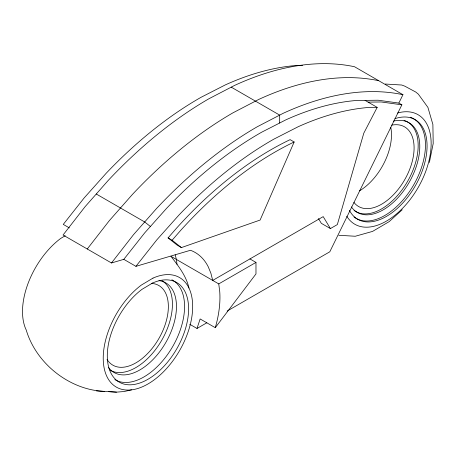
<?xml version="1.0" encoding="UTF-8"?>
<svg xmlns="http://www.w3.org/2000/svg" width="456" height="456" viewBox="0 0 456 456"><rect width="100%" height="100%" fill="white"/><g stroke="black" fill="none" stroke-linecap="round" stroke-linejoin="round"><path stroke-width="0.68" d="M429.364 162.501L433.2 143.515L432.881 124.454L427.91 107.388L418.351 94.17L415.775 92.055L404.848 86.19L401.742 85.021L385.286 84.041M189.736 324.267L197.003 328.462L200.15 318.955L215.283 327.693L255.976 273.925L255.976 262.417L249.922 258.922M294.154 141.981L260.114 220.054L181.397 247.591L177.361 245.265L168.07 237.901L176.415 228.313A317.062 183.055 -60 0 1 290.119 139.65L294.154 141.981A317.062 183.055 -60 0 0 180.451 230.645L172.106 240.226L168.07 237.901M398.84 103.079L402.95 94.694L354.523 66.736A365.039 210.757 -60 0 0 234.549 85.437L208.785 98.827A365.039 210.757 -60 0 0 108.271 180.376L85.044 206.75L63.048 235.017L111.475 262.975L123.81 259.344L144.694 232.879L166.708 208.215A346.218 199.888 -60 0 1 261.659 132.206L285.946 119.803A346.218 199.888 -60 0 1 356.313 100.485L378.161 100.223L398.84 103.079L401.867 104.823L329.796 251.797L227.128 311.072M365.079 100.377L377.186 107.371L363.808 133.141L337.337 224.58L330.412 228.576L321.332 223.332L318.448 218.549M87.261 248.999L109.258 220.727L132.485 194.359A365.039 210.757 -60 0 1 232.999 112.803L258.763 99.419A365.039 210.757 -60 0 1 378.736 80.718M111.475 262.975L133.471 234.709L156.699 208.341A365.039 210.757 -60 0 1 257.212 126.785L282.976 113.396A365.039 210.757 -60 0 1 402.95 94.694M123.81 259.344L135.922 266.338L156.801 239.867L178.815 215.203A346.218 199.888 -60 0 1 273.765 139.194L298.053 126.791A346.218 199.888 -60 0 1 368.419 107.474L377.186 107.371M402.243 209.737L389.179 221.616L372.603 231.391L355.27 236.254L338.808 235.279M65.202 235.746L60.608 238.488A63.253 36.52 -60 0 0 26.231 330.024C36.189 363.58 69.529 390.062 104.595 391.396M170.846 256.243L218.76 283.906L255.976 262.417M197.003 328.462L206.836 322.785M135.922 266.338L190.471 250.281A90.373 52.178 -60 0 1 208.249 266.8L210.883 273.224L212.707 280.411L323.196 216.623L330.412 228.576M131.579 389.846L124.106 391.527L116.491 392.137L96.319 390.877M302.522 65.453L295.773 65.539A346.218 199.888 -60 0 0 225.412 84.856L201.124 97.259A346.218 199.888 -60 0 0 106.174 173.269L84.16 197.927L63.276 224.398L69.329 227.892M368.106 102.127L381.187 101.967L401.867 104.823M108.813 391.653L116.491 392.137M231.249 87.153L279.676 115.111L279.676 123.006M96.267 194.011L144.694 221.969L150.394 226.489M172.106 240.226L181.397 247.591M171.65 257.241C178.866 266.589 186.327 276.273 188.961 288.044M175.224 254.864L176.386 259.441L177.008 264.366M218.76 283.906L219.752 291.766A90.373 52.178 -60 0 1 215.283 327.693M393.357 121.153A51.739 29.874 -60 0 1 411.95 177.116A51.739 29.874 -60 0 1 351.433 206.916M404.016 120.35A51.739 29.874 -60 0 1 408.205 180.268A51.739 29.874 -60 0 1 354.067 210.404M397.558 113.02A63.253 36.52 -60 0 1 421.441 181.368A63.253 36.52 -60 0 1 346.754 216.224M390.752 127.309A45.982 26.551 -60 0 1 359.556 190.83M391.641 125.161A45.982 26.551 -60 0 1 407.145 175.11A45.982 26.551 -60 0 1 353.913 202.379M410.263 117.238A57.496 33.197 -60 0 1 414.059 184.241A57.496 33.197 -60 0 1 354.038 216.988M394.936 118.651A57.496 33.197 -60 0 1 418.141 180.513A57.496 33.197 -60 0 1 349.473 210.393M158.99 280.617A51.739 29.874 -60 0 1 165.648 342.792A51.739 29.874 -60 0 1 108.528 367.547M162.176 280.81A51.739 29.874 -60 0 1 161.561 340.552A51.739 29.874 -60 0 1 110.13 370.238M151.255 283.387A45.982 26.551 -60 0 1 158.699 338.859A45.982 26.551 -60 0 1 107.029 359.374M171.849 279.767A57.496 33.197 -60 0 1 172.887 346.212A57.496 33.197 -60 0 1 114.815 379.586M152.999 278.109L141.326 285.085A63.253 36.52 -60 0 0 110.665 382.385A63.253 36.52 -60 0 0 186.099 337.275A63.253 36.52 -60 0 0 152.999 278.109M152.538 283.039L141.924 289.389A57.496 33.197 -60 0 0 114.063 377.83A57.496 33.197 -60 0 0 182.628 336.824A57.496 33.197 -60 0 0 152.538 283.039"/></g></svg>
